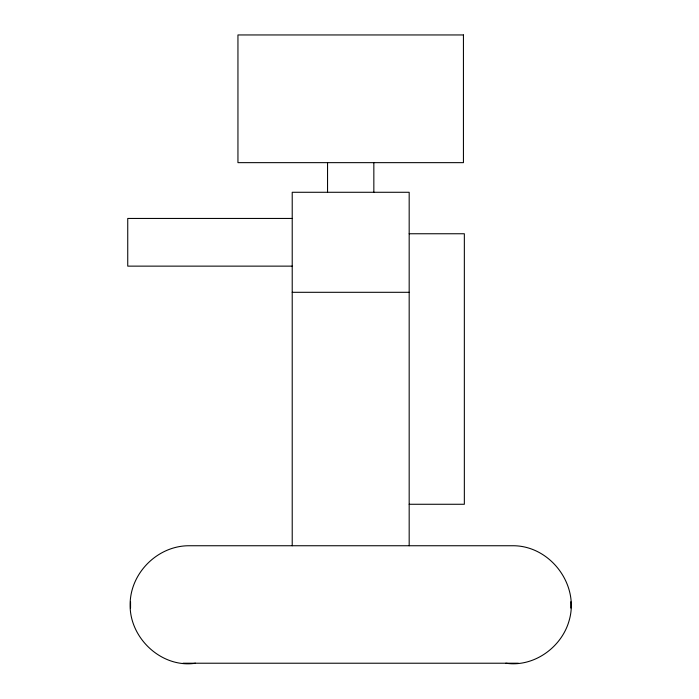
<?xml version="1.0" encoding="UTF-8"?>
<svg xmlns="http://www.w3.org/2000/svg" width="699" height="699" viewBox="0 0 699 699"><rect width="100%" height="100%" fill="white"/><g stroke="black" fill="none" stroke-linecap="round" stroke-linejoin="round"><path stroke-width="1.05" d="M195.554 663.22C161.958 668.419 129.691 638.536 130.128 604.897C129.935 573.232 157.625 545.543 189.28 545.744L512.105 545.744C549.58 545.045 579.611 584.189 569.248 620.205C561.935 647.239 533.887 667.44 505.831 663.22M292.217 218.446L127.742 218.446L127.742 266.136L292.217 266.136M409.177 233.754L464.346 233.754L464.346 504.267L409.177 504.267M292.217 292.304L409.177 292.304M183.007 663.22L518.378 663.22M570.847 601.752L570.847 608.043M409.177 545.744L409.177 192.277L292.217 192.277L292.217 545.744M373.843 162.649L373.843 192.277M327.551 162.649L327.551 192.277M130.547 601.752L130.547 608.043M463.437 34.95L237.948 34.95L237.948 162.649L463.437 162.649L463.437 34.95"/></g></svg>
